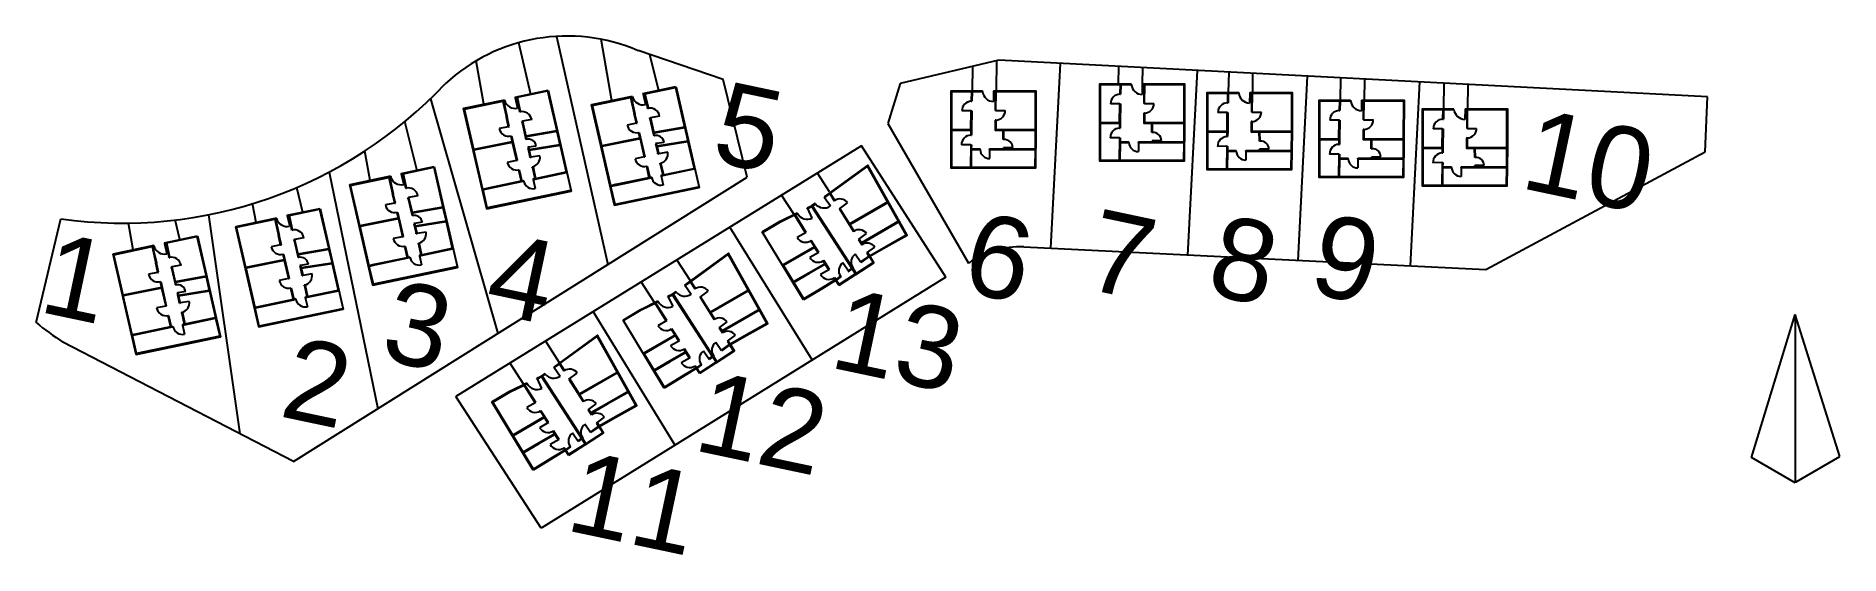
# Model space of a CAD drawing. Header units: millimetres. Extents: x 68 to 789, y 45 to 125.
# Drawn here: x 67.9 to 336, y 45.2 to 122.4 of the extents above; entities outside this region: 1.
import ezdxf

# ---------------------------------------------------------------- set-up
doc = ezdxf.new("R2010")
doc.units = ezdxf.units.MM
doc.layers.add('Finca', color=7, linetype='Continuous')
doc.styles.get("Standard").update_dxf_attribs({"font": 'arial.ttf'})

msp = doc.modelspace()

# ---------------------------------------------------------------- linework, layer by layer
at = {"layer": 'Finca'}
for p, q in [((789.21, 111.62), (781.71, 124.62)), ((141.46, 113.71), (139.65, 121.4)), ((145.24, 122.34), (152.89, 88.42)), ((153.48, 112.78), (151.89, 121.91)), ((134.48, 112.25), (133.31, 118.7)), ((170.03, 115.91), (157.41, 120.22)), ((160.45, 114.24), (159.13, 119.63)), ((210.99, 118.79), (196.31, 115.32)), ((210.65, 118.81), (210.59, 114.25)), ((316.3, 113.35), (210.99, 118.79)), ((220.1, 118.32), (218.68, 90.83)), ((173.6, 101.41), (170.03, 115.91)), ((196.31, 115.32), (194.49, 109.38)), ((207.05, 117.86), (207, 114.25)), ((228.74, 117.87), (228.71, 115.29)), ((230.67, 115.19), (230.67, 115.29)), ((232.33, 117.69), (232.3, 115.29)), ((240.45, 117.27), (239.03, 89.83)), ((245.14, 117.03), (245.06, 114.02)), ((248.68, 116.84), (248.65, 114.02)), ((256.8, 116.43), (255.39, 89.03)), ((261.75, 116.17), (261.69, 112.87)), ((265.33, 115.98), (265.28, 112.87)), ((273.5, 115.56), (272.08, 88.21)), ((277.1, 115.38), (277.05, 111.59)), ((126.53, 113.07), (136.56, 78.18)), ((137.51, 112.88), (131.46, 111.61)), ((131.46, 111.61), (137.51, 112.88)), ((131.59, 111.54), (137.26, 112.73)), ((137.36, 112.75), (137.54, 112.78)), ((137.51, 112.88), (137.54, 112.78)), ((139.09, 113.31), (144, 114.34)), ((139.09, 113.31), (139.12, 113.22)), ((139.12, 113.22), (139.29, 113.25)), ((139.39, 113.28), (143.93, 114.23)), ((144.02, 114.25), (147.45, 99.33)), ((156.52, 113.41), (150.47, 112.15)), ((150.47, 112.15), (156.52, 113.41)), ((150.59, 112.07), (156.26, 113.26)), ((156.36, 113.28), (156.54, 113.32)), ((156.52, 113.41), (156.54, 113.32)), ((158.09, 113.85), (163.01, 114.88)), ((158.09, 113.85), (158.12, 113.75)), ((158.12, 113.75), (158.3, 113.79)), ((158.39, 113.81), (162.93, 114.76)), ((163.03, 114.78), (166.45, 99.87)), ((206.88, 112.69), (206.98, 112.69)), ((208.57, 114.15), (208.57, 114.25)), ((210.49, 114.15), (210.45, 111.32)), ((210.55, 111.32), (210.59, 114.15)), ((228.98, 113.74), (229.08, 113.74)), ((232.59, 115.19), (232.55, 112.37)), ((232.65, 112.37), (232.69, 115.19)), ((246.63, 114.02), (246.63, 113.92)), ((248.55, 113.92), (248.51, 111.09)), ((248.61, 111.09), (248.65, 113.92)), ((261.69, 112.77), (261.69, 112.76)), ((263.26, 112.87), (263.26, 112.77)), ((265.18, 112.77), (265.14, 109.94)), ((265.24, 109.94), (265.28, 112.77)), ((265.28, 112.77), (265.28, 112.76)), ((280.68, 115.19), (280.64, 111.59)), ((315.94, 105.19), (316.3, 113.35)), ((131.46, 111.61), (134.89, 96.7)), ((134.89, 96.7), (131.46, 111.61)), ((132.97, 105.52), (131.59, 111.54)), ((138.14, 108.9), (137.82, 110.29)), ((138.24, 108.92), (137.92, 110.3)), ((139.79, 111.1), (139.76, 111.2)), ((139.79, 111.1), (139.88, 111.12)), ((139.88, 111.12), (139.86, 111.22)), ((139.88, 111.12), (139.88, 111.12)), ((150.47, 112.15), (153.89, 97.23)), ((153.89, 97.23), (150.47, 112.15)), ((151.97, 106.05), (150.59, 112.07)), ((157.14, 109.43), (156.82, 110.82)), ((157.24, 109.45), (156.92, 110.84)), ((158.79, 111.63), (158.77, 111.73)), ((158.79, 111.63), (158.89, 111.65)), ((158.89, 111.65), (158.86, 111.75)), ((158.89, 111.65), (158.89, 111.65)), ((159.11, 110.23), (159.21, 110.25)), ((159.13, 110.13), (159.11, 110.23)), ((206.83, 108.49), (206.87, 111.26)), ((206.87, 111.26), (206.97, 111.26)), ((210.55, 111.32), (210.45, 111.32)), ((228.92, 109.53), (228.96, 112.3)), ((228.96, 112.3), (229.06, 112.3)), ((232.63, 110.93), (232.53, 110.93)), ((232.65, 112.37), (232.55, 112.37)), ((244.89, 108.26), (244.92, 111.03)), ((244.92, 111.03), (245.02, 111.03)), ((244.94, 112.47), (245.04, 112.47)), ((248.61, 111.09), (248.51, 111.09)), ((261.57, 111.32), (261.67, 111.32)), ((265.24, 109.94), (265.14, 109.94)), ((276.93, 110.03), (277.03, 110.03)), ((280.54, 111.49), (280.5, 108.66)), ((280.6, 108.66), (280.64, 111.49)), ((124.53, 102.35), (122.74, 109.68)), ((124.53, 102.35), (122.74, 109.68)), ((138.14, 108.9), (138.24, 108.92)), ((138.46, 107.51), (138.56, 107.53)), ((138.46, 107.51), (138.65, 106.67)), ((138.56, 107.53), (139.39, 103.91)), ((140.11, 109.69), (140.2, 109.72)), ((140.13, 109.6), (140.11, 109.69)), ((140.67, 107.23), (140.72, 107.03)), ((140.77, 107.25), (140.81, 107.05)), ((157.14, 109.43), (157.24, 109.45)), ((157.46, 108.05), (157.56, 108.06)), ((157.46, 108.05), (157.66, 107.2)), ((157.56, 108.06), (158.39, 104.45)), ((159.67, 107.76), (159.72, 107.57)), ((159.82, 107.58), (159.72, 107.57)), ((159.77, 107.78), (159.82, 107.58)), ((194.49, 109.38), (206.49, 88.6)), ((204.01, 108.48), (206.83, 108.49)), ((204.01, 108.38), (206.83, 108.39)), ((206.82, 107.66), (206.92, 107.66)), ((206.93, 108.39), (206.93, 108.39)), ((210.54, 109.88), (210.44, 109.88)), ((211.64, 107), (211.62, 108.39)), ((211.72, 108.49), (211.72, 108.5)), ((211.74, 107), (211.72, 108.39)), ((216.39, 108.5), (216.4, 108.6)), ((226.1, 109.53), (228.92, 109.53)), ((226.1, 109.43), (228.92, 109.43)), ((228.89, 107.27), (229, 107.27)), ((228.91, 108.71), (229.01, 108.71)), ((229.02, 109.43), (229.02, 109.43)), ((233.74, 108.05), (233.72, 109.44)), ((233.84, 108.05), (233.74, 108.05)), ((233.82, 109.54), (233.82, 109.54)), ((233.84, 108.05), (233.82, 109.44)), ((238.49, 109.55), (238.49, 109.65)), ((242.06, 108.26), (244.89, 108.26)), ((242.06, 108.16), (244.88, 108.16)), ((244.87, 107.43), (244.97, 107.43)), ((244.98, 108.16), (244.99, 108.16)), ((248.59, 109.66), (248.49, 109.66)), ((249.7, 106.77), (249.68, 108.17)), ((249.78, 108.27), (249.78, 108.27)), ((249.8, 106.77), (249.78, 108.17)), ((254.45, 108.27), (254.45, 108.37)), ((261.52, 107.11), (261.55, 109.88)), ((261.55, 109.88), (261.65, 109.88)), ((265.22, 108.51), (265.12, 108.51)), ((271.08, 107.12), (271.08, 107.22)), ((276.87, 105.83), (276.91, 108.6)), ((276.91, 108.6), (277.01, 108.6)), ((280.58, 107.23), (280.48, 107.22)), ((280.6, 108.66), (280.5, 108.66)), ((117.56, 100.89), (116.77, 105.27)), ((190.57, 106.05), (130.28, 68.8)), ((134.33, 99.59), (132.99, 105.42)), ((138.68, 106.57), (139.29, 103.89)), ((140.81, 107.05), (140.72, 107.03)), ((141.09, 105.85), (140.99, 105.82)), ((140.99, 105.82), (141.04, 105.63)), ((141.09, 105.85), (141.13, 105.65)), ((153.33, 100.13), (151.99, 105.96)), ((157.68, 107.11), (158.29, 104.42)), ((160.09, 106.39), (159.99, 106.36)), ((159.99, 106.36), (160.04, 106.16)), ((160.09, 106.39), (160.13, 106.18)), ((160.33, 104.88), (160.31, 104.98)), ((160.33, 104.88), (160.43, 104.9)), ((160.43, 104.9), (160.41, 105)), ((203.1, 86.54), (190.57, 106.05)), ((206.8, 106.22), (206.9, 106.22)), ((206.89, 105.5), (206.88, 102.82)), ((206.89, 105.6), (208.19, 105.6)), ((206.89, 105.5), (208.19, 105.5)), ((208.19, 105.5), (208.19, 105.6)), ((209.62, 105.6), (211.66, 105.61)), ((209.62, 105.5), (209.62, 105.6)), ((209.62, 105.5), (216.36, 105.51)), ((211.74, 107), (211.64, 107)), ((211.66, 105.61), (211.66, 105.78)), ((211.76, 105.78), (211.66, 105.78)), ((211.76, 105.61), (211.76, 105.78)), ((211.76, 105.61), (216.37, 105.61)), ((216.46, 105.51), (216.47, 105.51)), ((228.99, 106.55), (228.97, 103.86)), ((228.99, 106.65), (230.29, 106.65)), ((228.99, 106.55), (230.29, 106.55)), ((230.29, 106.55), (230.29, 106.65)), ((231.72, 106.65), (233.76, 106.65)), ((231.72, 106.55), (231.72, 106.65)), ((231.72, 106.55), (238.46, 106.55)), ((233.76, 106.65), (233.76, 106.82)), ((233.86, 106.82), (233.76, 106.82)), ((233.86, 106.65), (233.86, 106.82)), ((233.86, 106.65), (238.46, 106.65)), ((238.56, 106.55), (238.56, 106.55)), ((244.86, 106), (244.96, 106)), ((244.95, 105.28), (244.93, 102.59)), ((244.95, 105.38), (246.25, 105.38)), ((244.95, 105.28), (246.25, 105.28)), ((246.25, 105.28), (246.25, 105.38)), ((247.68, 105.38), (249.72, 105.38)), ((247.68, 105.28), (247.68, 105.38)), ((247.68, 105.28), (254.42, 105.28)), ((249.8, 106.77), (249.7, 106.77)), ((249.72, 105.38), (249.72, 105.55)), ((249.82, 105.55), (249.72, 105.55)), ((249.82, 105.38), (249.82, 105.55)), ((249.82, 105.38), (254.42, 105.38)), ((254.52, 105.28), (254.52, 105.28)), ((258.7, 107.11), (261.52, 107.11)), ((258.7, 107.01), (261.52, 107.01)), ((261.49, 104.85), (261.59, 104.85)), ((261.51, 106.28), (261.61, 106.28)), ((261.62, 107.01), (261.62, 107.01)), ((266.33, 105.62), (266.31, 107.02)), ((266.43, 105.63), (266.33, 105.62)), ((266.41, 107.12), (266.41, 107.12)), ((266.43, 105.63), (266.41, 107.02)), ((274.05, 105.83), (276.87, 105.83)), ((274.05, 105.73), (276.87, 105.73)), ((276.86, 105), (276.96, 105)), ((276.97, 105.73), (276.97, 105.73)), ((281.69, 104.34), (281.66, 105.74)), ((281.76, 105.84), (281.76, 105.84)), ((281.79, 104.34), (281.76, 105.74)), ((283.34, 87.66), (315.94, 105.19)), ((286.44, 105.84), (286.44, 105.94)), ((111.46, 102.15), (118.69, 66.97)), ((122.17, 101.96), (127.08, 102.99)), ((122.17, 101.96), (122.2, 101.87)), ((122.2, 101.87), (122.37, 101.9)), ((122.47, 101.92), (127.01, 102.87)), ((127.1, 102.89), (130.53, 87.98)), ((139.29, 103.89), (139.39, 103.91)), ((139.61, 102.49), (139.71, 102.51)), ((141.33, 104.35), (141.31, 104.44)), ((141.33, 104.35), (141.43, 104.36)), ((141.43, 104.36), (141.4, 104.47)), ((141.65, 102.94), (141.75, 102.96)), ((141.67, 102.84), (141.65, 102.94)), ((141.77, 102.87), (141.75, 102.96)), ((142.07, 101.11), (146.72, 102.08)), ((142.14, 101.23), (146.69, 102.18)), ((158.29, 104.42), (158.39, 104.45)), ((158.61, 103.02), (158.71, 103.04)), ((160.65, 103.47), (160.75, 103.5)), ((160.67, 103.38), (160.65, 103.47)), ((160.77, 103.4), (160.75, 103.5)), ((161.07, 101.65), (165.72, 102.62)), ((161.14, 101.77), (165.7, 102.71)), ((185.81, 99.23), (184.02, 102.01)), ((261.58, 104.13), (261.56, 101.44)), ((261.58, 104.23), (262.88, 104.23)), ((261.58, 104.13), (262.88, 104.13)), ((262.88, 104.13), (262.88, 104.23)), ((264.31, 104.23), (266.35, 104.23)), ((264.31, 104.13), (264.31, 104.23)), ((264.31, 104.13), (271.05, 104.13)), ((266.35, 104.23), (266.35, 104.4)), ((266.45, 104.4), (266.35, 104.4)), ((266.45, 104.23), (266.45, 104.4)), ((266.45, 104.23), (271.05, 104.23)), ((271.15, 104.13), (271.15, 104.13)), ((276.84, 103.57), (276.94, 103.57)), ((276.93, 102.85), (276.92, 100.16)), ((276.93, 102.95), (278.23, 102.95)), ((276.93, 102.85), (278.23, 102.85)), ((278.23, 102.85), (278.23, 102.95)), ((279.67, 102.95), (281.71, 102.95)), ((279.67, 102.85), (279.67, 102.95)), ((279.67, 102.85), (286.41, 102.85)), ((281.79, 104.34), (281.69, 104.34)), ((281.71, 102.95), (281.7, 103.12)), ((281.8, 103.12), (281.7, 103.12)), ((281.81, 102.95), (281.8, 103.12)), ((281.81, 102.95), (286.41, 102.95)), ((286.51, 102.85), (286.51, 102.85)), ((106.17, 59.12), (173.6, 101.41)), ((107.58, 96.13), (106.67, 99.87)), ((120.59, 101.53), (114.54, 100.26)), ((114.54, 100.26), (120.59, 101.53)), ((114.54, 100.26), (117.97, 85.35)), ((117.97, 85.35), (114.54, 100.26)), ((114.67, 100.18), (120.34, 101.37)), ((116.05, 94.17), (114.67, 100.18)), ((120.44, 101.39), (120.62, 101.43)), ((120.59, 101.53), (120.62, 101.43)), ((122.87, 99.75), (122.84, 99.84)), ((122.87, 99.75), (122.96, 99.77)), ((122.96, 99.77), (122.94, 99.87)), ((122.96, 99.77), (122.96, 99.77)), ((135.09, 99.75), (134.33, 99.59)), ((135.11, 99.65), (134.35, 99.5)), ((134.97, 96.82), (134.35, 99.5)), ((134.89, 96.7), (147.45, 99.33)), ((147.45, 99.33), (134.89, 96.7)), ((147.33, 99.41), (134.97, 96.82)), ((140, 100.79), (135.09, 99.75)), ((140.02, 100.69), (135.11, 99.65)), ((140.39, 100.77), (140.02, 100.69)), ((140.38, 100.86), (140.1, 100.81)), ((140.38, 100.86), (140.39, 100.77)), ((141.77, 101.16), (142.05, 101.21)), ((141.77, 101.16), (141.8, 101.06)), ((141.8, 101.06), (142.07, 101.11)), ((154.09, 100.29), (153.33, 100.13)), ((154.11, 100.19), (153.35, 100.03)), ((153.97, 97.35), (153.35, 100.03)), ((153.89, 97.23), (166.45, 99.87)), ((166.45, 99.87), (153.89, 97.23)), ((166.33, 99.94), (153.97, 97.35)), ((159, 101.32), (154.09, 100.29)), ((159.02, 101.22), (154.11, 100.19)), ((159.39, 101.3), (159.02, 101.22)), ((159.38, 101.4), (159.1, 101.34)), ((159.38, 101.4), (159.39, 101.3)), ((160.77, 101.69), (161.05, 101.75)), ((160.77, 101.69), (160.8, 101.59)), ((160.8, 101.59), (161.07, 101.65)), ((100.61, 94.67), (100.11, 97.47)), ((105.23, 95.74), (110.14, 96.77)), ((105.53, 95.7), (110.06, 96.65)), ((110.16, 96.67), (113.58, 81.76)), ((121.22, 97.55), (120.9, 98.93)), ((121.32, 97.56), (121, 98.95)), ((121.22, 97.55), (121.32, 97.56)), ((123.19, 98.34), (123.28, 98.37)), ((123.21, 98.24), (123.19, 98.34)), ((180.55, 95.87), (178.71, 98.73)), ((182.51, 96.82), (183.17, 97.14)), ((182.56, 96.73), (182.51, 96.82)), ((182.56, 96.73), (183.21, 97.05)), ((189.14, 87.88), (183.21, 97.05)), ((183.74, 97.43), (183.68, 97.51)), ((185.01, 98.47), (185.07, 98.39)), ((186.61, 97.95), (185.94, 99.03)), ((188.79, 94.47), (187.37, 96.75)), ((188.79, 94.47), (194.55, 97.79)), ((188.85, 94.38), (194.6, 97.7)), ((67.93, 79.77), (71.62, 95.22)), ((82.37, 90.59), (81.65, 94.58)), ((89.31, 92.14), (88.61, 95.04)), ((93.54, 95.82), (98.22, 63.24)), ((103.65, 95.31), (97.6, 94.04)), ((97.6, 94.04), (103.65, 95.31)), ((97.6, 94.04), (101.02, 79.13)), ((101.02, 79.13), (97.6, 94.04)), ((97.72, 93.97), (103.39, 95.16)), ((99.1, 87.95), (97.72, 93.97)), ((103.49, 95.18), (103.67, 95.21)), ((103.65, 95.31), (103.67, 95.21)), ((105.23, 95.74), (105.25, 95.65)), ((105.25, 95.65), (105.43, 95.68)), ((117.41, 88.24), (116.07, 94.07)), ((121.54, 96.16), (121.64, 96.18)), ((121.54, 96.16), (121.73, 95.32)), ((121.64, 96.18), (122.47, 92.56)), ((121.76, 95.22), (122.37, 92.54)), ((123.75, 95.88), (123.8, 95.68)), ((123.89, 95.7), (123.8, 95.68)), ((123.85, 95.9), (123.89, 95.7)), ((124.17, 94.5), (124.07, 94.47)), ((124.07, 94.47), (124.12, 94.28)), ((124.17, 94.5), (124.21, 94.3)), ((183.25, 74.23), (171, 93.96)), ((175.84, 93.27), (178.48, 94.87)), ((175.98, 93.24), (178.53, 94.78)), ((178.48, 94.87), (181.04, 96.11)), ((178.53, 94.78), (180.6, 95.78)), ((180.7, 95.83), (181.09, 96.02)), ((181.09, 96.02), (181.04, 96.11)), ((189.47, 93.39), (188.85, 94.38)), ((85.41, 91.22), (79.36, 89.96)), ((79.36, 89.96), (85.41, 91.22)), ((85.41, 91.22), (85.44, 91.13)), ((86.99, 91.66), (91.9, 92.69)), ((86.99, 91.66), (87.01, 91.56)), ((87.01, 91.56), (87.19, 91.6)), ((87.29, 91.62), (91.82, 92.57)), ((91.92, 92.59), (95.35, 77.68)), ((104.27, 91.33), (103.96, 92.71)), ((104.37, 91.35), (104.05, 92.73)), ((104.27, 91.33), (104.37, 91.35)), ((105.92, 93.53), (105.9, 93.62)), ((105.92, 93.53), (106.02, 93.55)), ((106.02, 93.55), (106, 93.65)), ((106.02, 93.55), (106.02, 93.55)), ((106.24, 92.12), (106.34, 92.15)), ((106.26, 92.03), (106.24, 92.12)), ((122.37, 92.54), (122.47, 92.56)), ((122.69, 91.14), (122.79, 91.16)), ((124.41, 92.99), (124.39, 93.09)), ((124.41, 92.99), (124.51, 93.01)), ((124.51, 93.01), (124.48, 93.11)), ((124.73, 91.59), (124.83, 91.61)), ((124.75, 91.49), (124.73, 91.59)), ((124.85, 91.51), (124.83, 91.61)), ((181.96, 83.16), (175.84, 93.27)), ((183.02, 91.94), (183.11, 91.99)), ((190.56, 91.65), (190.22, 92.19)), ((79.36, 89.96), (82.79, 75.04)), ((82.79, 75.04), (79.36, 89.96)), ((79.38, 89.86), (79.38, 89.86)), ((79.46, 89.98), (79.46, 89.98)), ((79.48, 89.88), (85.16, 91.07)), ((80.86, 83.86), (79.48, 89.88)), ((85.25, 91.09), (85.44, 91.13)), ((86.04, 87.24), (85.72, 88.63)), ((86.14, 87.26), (85.82, 88.65)), ((87.68, 89.44), (87.66, 89.54)), ((87.68, 89.44), (87.78, 89.46)), ((87.78, 89.46), (87.76, 89.56)), ((87.78, 89.46), (87.78, 89.46)), ((104.59, 89.94), (104.69, 89.96)), ((104.59, 89.94), (104.79, 89.1)), ((104.69, 89.96), (105.52, 86.34)), ((104.81, 89), (105.43, 86.32)), ((106.8, 89.66), (106.85, 89.46)), ((106.95, 89.48), (106.85, 89.46)), ((106.9, 89.68), (106.95, 89.48)), ((123.08, 89.43), (118.17, 88.4)), ((123.1, 89.34), (118.19, 88.3)), ((123.47, 89.41), (123.1, 89.34)), ((123.46, 89.51), (123.18, 89.45)), ((123.46, 89.51), (123.47, 89.41)), ((124.85, 89.8), (125.13, 89.86)), ((124.85, 89.8), (124.88, 89.71)), ((124.88, 89.71), (125.15, 89.76)), ((125.15, 89.76), (129.8, 90.73)), ((125.22, 89.88), (129.77, 90.83)), ((165.19, 85.97), (163.16, 89.12)), ((183.59, 91.04), (178.94, 88.36)), ((183.64, 90.96), (178.99, 88.27)), ((184.9, 88.95), (184.98, 89.01)), ((191.72, 89.59), (190.5, 88.72)), ((214.7, 91.03), (283.34, 87.66)), ((86.04, 87.24), (86.14, 87.26)), ((86.36, 85.86), (86.46, 85.87)), ((86.36, 85.86), (86.55, 85.01)), ((86.46, 85.87), (87.28, 82.26)), ((88, 88.04), (88.1, 88.06)), ((88.03, 87.94), (88, 88.04)), ((100.46, 82.02), (99.12, 87.85)), ((105.43, 86.32), (105.52, 86.34)), ((107.22, 88.28), (107.12, 88.25)), ((107.12, 88.25), (107.17, 88.06)), ((107.22, 88.28), (107.27, 88.08)), ((107.46, 86.77), (107.44, 86.87)), ((107.46, 86.77), (107.56, 86.79)), ((107.56, 86.79), (107.54, 86.89)), ((118.17, 88.4), (117.41, 88.24)), ((118.19, 88.3), (117.43, 88.14)), ((118.05, 85.47), (117.43, 88.14)), ((117.97, 85.35), (130.53, 87.98)), ((130.53, 87.98), (117.97, 85.35)), ((130.41, 88.06), (118.05, 85.47)), ((203.1, 86.54), (142.96, 49.23)), ((159.84, 82.75), (157.85, 85.84)), ((165.91, 84.83), (165.23, 85.91)), ((180.47, 85.83), (178.99, 88.27)), ((186.68, 86.13), (184.58, 84.86)), ((186.73, 86.04), (184.63, 84.77)), ((186.49, 86.42), (186.58, 86.48)), ((187.21, 85.31), (186.73, 86.04)), ((187.5, 86.59), (186.81, 86.1)), ((187.24, 85.45), (186.81, 86.1)), ((189.74, 86.94), (187.21, 85.31)), ((189.69, 87.02), (187.24, 85.45)), ((187.44, 86.67), (187.51, 86.59)), ((189.19, 87.79), (188.66, 87.42)), ((189.34, 87.9), (189.27, 87.85)), ((189.28, 87.98), (189.34, 87.9)), ((82.22, 77.94), (80.89, 83.77)), ((86.57, 84.92), (87.19, 82.23)), ((88.57, 85.57), (88.61, 85.38)), ((88.71, 85.39), (88.61, 85.38)), ((88.66, 85.59), (88.71, 85.39)), ((88.98, 84.2), (88.89, 84.17)), ((88.89, 84.17), (88.93, 83.97)), ((88.98, 84.2), (89.03, 83.99)), ((106.14, 83.22), (101.22, 82.18)), ((106.16, 83.12), (101.24, 82.08)), ((105.74, 84.92), (105.84, 84.94)), ((106.52, 83.19), (106.16, 83.12)), ((106.51, 83.29), (106.23, 83.24)), ((106.51, 83.29), (106.52, 83.19)), ((107.78, 85.37), (107.88, 85.39)), ((107.8, 85.27), (107.78, 85.37)), ((107.9, 85.3), (107.88, 85.39)), ((107.91, 83.58), (108.18, 83.64)), ((107.91, 83.58), (107.93, 83.49)), ((107.93, 83.49), (108.2, 83.54)), ((108.2, 83.54), (112.85, 84.51)), ((108.28, 83.66), (112.83, 84.61)), ((161.8, 83.7), (162.46, 84.02)), ((161.85, 83.61), (161.8, 83.7)), ((161.85, 83.61), (162.5, 83.93)), ((168.43, 74.76), (162.5, 83.93)), ((163.03, 84.31), (162.97, 84.39)), ((164.3, 85.36), (164.36, 85.27)), ((168.09, 81.35), (166.66, 83.63)), ((168.09, 81.35), (173.84, 84.67)), ((168.14, 81.26), (173.89, 84.59)), ((182, 83.3), (180.52, 85.74)), ((184.63, 84.77), (181.96, 83.16)), ((184.58, 84.86), (182, 83.3)), ((87.19, 82.23), (87.28, 82.26)), ((87.51, 80.83), (87.6, 80.85)), ((89.22, 82.69), (89.2, 82.79)), ((89.22, 82.69), (89.32, 82.71)), ((89.32, 82.71), (89.3, 82.81)), ((89.54, 81.28), (89.64, 81.31)), ((89.57, 81.19), (89.54, 81.28)), ((89.66, 81.21), (89.64, 81.31)), ((89.96, 79.46), (94.61, 80.43)), ((90.04, 79.58), (94.59, 80.52)), ((94.69, 80.54), (94.69, 80.55)), ((101.22, 82.18), (100.46, 82.02)), ((101.24, 82.08), (100.48, 81.92)), ((101.1, 79.25), (100.48, 81.92)), ((101.02, 79.13), (113.58, 81.76)), ((113.58, 81.76), (101.02, 79.13)), ((113.46, 81.84), (101.1, 79.25)), ((162.86, 61.58), (150.72, 81.43)), ((155.14, 80.16), (157.77, 81.75)), ((155.27, 80.12), (157.83, 81.67)), ((157.77, 81.75), (160.33, 82.99)), ((157.82, 81.66), (159.9, 82.67)), ((159.99, 82.71), (160.38, 82.9)), ((160.38, 82.9), (160.33, 82.99)), ((168.76, 80.28), (168.14, 81.26)), ((322.82, 59.71), (329.32, 80.96)), ((329.32, 80.96), (329.32, 55.96)), ((335.96, 59.85), (329.32, 80.96)), ((82.98, 78.1), (82.22, 77.94)), ((83.01, 78), (82.25, 77.84)), ((82.86, 75.16), (82.25, 77.84)), ((95.23, 77.75), (82.86, 75.16)), ((87.9, 79.13), (82.98, 78.1)), ((87.92, 79.03), (83.01, 78)), ((88.29, 79.11), (87.92, 79.03)), ((88.27, 79.21), (87.99, 79.15)), ((88.27, 79.21), (88.29, 79.11)), ((89.67, 79.5), (89.94, 79.56)), ((89.67, 79.5), (89.7, 79.4)), ((89.7, 79.4), (89.96, 79.46)), ((95.32, 77.77), (95.32, 77.77)), ((161.25, 70.04), (155.14, 80.16)), ((162.88, 77.93), (158.23, 75.24)), ((162.93, 77.84), (158.28, 75.15)), ((162.32, 78.82), (162.4, 78.87)), ((169.85, 78.53), (169.51, 79.07)), ((106.17, 59.12), (71.91, 76.89)), ((82.79, 75.04), (95.35, 77.68)), ((95.35, 77.68), (82.79, 75.04)), ((145.72, 73.81), (143.63, 77.05)), ((159.76, 72.71), (158.28, 75.15)), ((164.19, 75.84), (164.27, 75.89)), ((171.01, 76.47), (169.79, 75.6)), ((140.38, 70.56), (138.32, 73.77)), ((144.89, 73.08), (144.84, 73.17)), ((146.44, 72.65), (145.77, 73.72)), ((148.62, 69.16), (154.38, 72.48)), ((148.67, 69.07), (154.43, 72.4)), ((161.29, 70.18), (159.81, 72.62)), ((165.97, 73.01), (163.87, 71.74)), ((166.02, 72.93), (163.92, 71.66)), ((165.79, 73.3), (165.87, 73.36)), ((166.5, 72.19), (166.02, 72.93)), ((166.8, 73.48), (166.1, 72.99)), ((166.53, 72.33), (166.1, 72.99)), ((169.03, 73.82), (166.5, 72.19)), ((168.98, 73.91), (166.53, 72.33)), ((166.74, 73.56), (166.8, 73.48)), ((168.48, 74.67), (167.95, 74.3)), ((168.63, 74.78), (168.56, 74.73)), ((168.58, 74.86), (168.63, 74.78)), ((138.31, 69.56), (140.87, 70.8)), ((138.35, 69.47), (140.43, 70.48)), ((140.52, 70.52), (140.91, 70.71)), ((140.91, 70.71), (140.87, 70.8)), ((142.34, 71.51), (143, 71.83)), ((142.39, 71.43), (142.34, 71.51)), ((142.39, 71.43), (143.04, 71.74)), ((148.96, 62.57), (143.04, 71.74)), ((143.57, 72.12), (143.51, 72.2)), ((148.62, 69.16), (147.2, 71.44)), ((163.92, 71.66), (161.25, 70.04)), ((163.87, 71.74), (161.29, 70.18)), ((142.96, 49.23), (130.28, 68.8)), ((135.67, 67.97), (138.31, 69.56)), ((141.79, 57.85), (135.67, 67.97)), ((135.81, 67.93), (138.36, 69.48)), ((138.76, 63.05), (135.81, 67.93)), ((149.29, 68.09), (148.67, 69.07)), ((143.42, 65.74), (138.76, 63.05)), ((143.47, 65.65), (138.82, 62.96)), ((142.85, 66.63), (142.94, 66.68)), ((150.38, 66.34), (150.04, 66.88)), ((140.29, 60.52), (138.82, 62.96)), ((144.73, 63.65), (144.81, 63.7)), ((149.51, 61.72), (147.06, 60.14)), ((149.02, 62.49), (148.49, 62.11)), ((149.17, 62.59), (149.1, 62.54)), ((149.11, 62.67), (149.17, 62.59)), ((151.55, 64.28), (150.33, 63.42)), ((141.82, 57.99), (140.35, 60.43)), ((144.46, 59.47), (141.79, 57.85)), ((144.41, 59.55), (141.82, 57.99)), ((146.51, 60.82), (144.41, 59.55)), ((146.56, 60.74), (144.46, 59.47)), ((146.32, 61.12), (146.41, 61.17)), ((147.03, 60), (146.56, 60.74)), ((147.33, 61.29), (146.64, 60.8)), ((147.06, 60.14), (146.64, 60.8)), ((149.57, 61.63), (147.03, 60)), ((147.27, 61.37), (147.33, 61.29)), ((329.32, 55.96), (322.82, 59.71)), ((329.46, 56.1), (335.96, 59.85))]:
    msp.add_line(p, q, dxfattribs=at)
at = {"layer": 'Finca', "extrusion": (3.79023e-16, -3.20718e-16, -1)}
for p, q in [((232.3, 115.29), (232.28, 113.71)), ((210.2, 114.25), (210.18, 112.66)), ((248.26, 114.02), (248.24, 112.43)), ((264.89, 112.87), (264.87, 111.28)), ((280.25, 111.59), (280.22, 110))]:
    msp.add_line(p, q, dxfattribs=at)
at = {"layer": 'Finca', "extrusion": (4.44089e-16, -2.22045e-16, -1)}
for p, q in [((137.26, 112.73), (137.82, 110.29)), ((137.36, 112.75), (137.92, 110.3)), ((139.12, 113.22), (139.47, 111.67)), ((139.29, 113.25), (139.76, 111.2)), ((139.39, 113.28), (139.86, 111.22)), ((143.93, 114.23), (145.29, 108.31)), ((144, 114.34), (147.45, 99.33)), ((156.26, 113.26), (156.82, 110.82)), ((156.36, 113.28), (156.92, 110.84)), ((158.12, 113.75), (158.47, 112.2)), ((158.3, 113.79), (158.77, 111.73)), ((158.39, 113.81), (158.86, 111.75)), ((162.93, 114.76), (164.29, 108.85)), ((163, 114.88), (166.45, 99.87)), ((159.13, 110.13), (159.67, 107.76)), ((159.21, 110.25), (159.71, 108.05)), ((140.13, 109.6), (140.67, 107.23)), ((140.2, 109.72), (140.71, 107.52)), ((140.73, 107.42), (140.77, 107.25)), ((145.31, 108.22), (145.77, 106.21)), ((159.73, 107.95), (159.77, 107.78)), ((164.31, 108.75), (164.77, 106.74)), ((141.04, 105.63), (141.31, 104.44)), ((141.13, 105.65), (141.17, 105.47)), ((141.2, 105.37), (141.4, 104.47)), ((145.79, 106.11), (146.69, 102.18)), ((160.04, 106.16), (160.31, 104.98)), ((160.13, 106.18), (160.18, 106)), ((160.2, 105.9), (160.41, 105)), ((164.79, 106.65), (165.7, 102.71)), ((122.2, 101.87), (122.55, 100.32)), ((122.37, 101.9), (122.84, 99.84)), ((122.47, 101.92), (122.94, 99.87)), ((127.01, 102.87), (128.37, 96.96)), ((127.08, 102.99), (130.53, 87.98)), ((139.61, 102.49), (140, 100.79)), ((139.71, 102.51), (140.1, 100.81)), ((141.67, 102.84), (142.04, 101.21)), ((141.77, 102.87), (142.14, 101.23)), ((158.61, 103.02), (159, 101.32)), ((158.71, 103.04), (159.1, 101.34)), ((160.67, 103.38), (161.05, 101.75)), ((160.77, 103.4), (161.14, 101.77)), ((120.34, 101.37), (120.9, 98.93)), ((120.44, 101.39), (121, 98.95)), ((140.02, 100.69), (140.02, 100.69)), ((140.12, 100.71), (140.12, 100.71)), ((141.8, 101.06), (142.11, 99.71)), ((159.02, 101.22), (159.03, 101.22)), ((159.12, 101.24), (159.12, 101.24)), ((160.8, 101.59), (161.11, 100.24)), ((110.06, 96.65), (111.42, 90.74)), ((110.14, 96.77), (113.58, 81.76)), ((123.21, 98.24), (123.75, 95.88)), ((123.28, 98.37), (123.79, 96.17)), ((128.39, 96.86), (128.85, 94.86)), ((103.39, 95.16), (103.96, 92.71)), ((103.49, 95.18), (104.05, 92.73)), ((105.25, 95.65), (105.61, 94.1)), ((105.43, 95.68), (105.9, 93.62)), ((105.53, 95.71), (106, 93.65)), ((123.81, 96.07), (123.85, 95.9)), ((124.12, 94.28), (124.39, 93.09)), ((124.21, 94.3), (124.25, 94.12)), ((124.28, 94.02), (124.48, 93.11)), ((128.87, 94.76), (129.77, 90.83)), ((87.01, 91.56), (87.37, 90.01)), ((87.19, 91.6), (87.66, 89.54)), ((87.29, 91.62), (87.76, 89.56)), ((91.82, 92.57), (93.18, 86.66)), ((91.9, 92.69), (95.35, 77.68)), ((106.26, 92.03), (106.8, 89.66)), ((106.34, 92.15), (106.84, 89.95)), ((122.69, 91.14), (123.08, 89.43)), ((122.79, 91.16), (123.18, 89.45)), ((124.75, 91.49), (125.12, 89.86)), ((124.85, 91.51), (125.22, 89.88)), ((85.16, 91.07), (85.72, 88.63)), ((85.25, 91.09), (85.82, 88.65)), ((106.86, 89.85), (106.9, 89.68)), ((111.44, 90.65), (111.9, 88.64)), ((111.92, 88.54), (112.83, 84.61)), ((123.1, 89.34), (123.1, 89.33)), ((123.2, 89.36), (123.2, 89.36)), ((124.88, 89.71), (125.19, 88.36)), ((88.03, 87.94), (88.57, 85.57)), ((88.1, 88.06), (88.6, 85.86)), ((93.2, 86.56), (93.66, 84.55)), ((107.17, 88.06), (107.44, 86.87)), ((107.27, 88.08), (107.31, 87.9)), ((107.33, 87.8), (107.54, 86.89)), ((88.62, 85.76), (88.66, 85.59)), ((88.93, 83.97), (89.2, 82.79)), ((89.03, 83.99), (89.07, 83.81)), ((89.09, 83.72), (89.3, 82.81)), ((93.69, 84.46), (94.59, 80.52)), ((105.74, 84.92), (106.13, 83.22)), ((105.84, 84.94), (106.23, 83.24)), ((106.16, 83.12), (106.16, 83.11)), ((106.25, 83.14), (106.25, 83.14)), ((107.8, 85.27), (108.18, 83.64)), ((107.9, 85.3), (108.28, 83.66)), ((107.93, 83.49), (108.24, 82.14)), ((87.51, 80.83), (87.9, 79.13)), ((87.6, 80.85), (87.99, 79.15)), ((89.57, 81.19), (89.94, 79.56)), ((89.66, 81.21), (90.04, 79.58)), ((94.61, 80.43), (95.23, 77.75)), ((87.92, 79.03), (87.92, 79.03)), ((88.02, 79.05), (88.02, 79.05)), ((89.7, 79.4), (90, 78.05)), ((95.25, 77.66), (95.25, 77.65))]:
    msp.add_line(p, q, dxfattribs=at)
at = {"layer": 'Finca', "extrusion": (-3.13058e-16, -3.85375e-16, -1)}
for p, q in [((206.87, 111.26), (205.48, 111.25)), ((228.96, 112.3), (227.58, 112.29)), ((244.92, 111.03), (243.54, 111.02)), ((228.89, 107.27), (227.52, 107.26)), ((261.55, 109.88), (260.17, 109.87)), ((276.91, 108.6), (275.53, 108.59)), ((206.8, 106.22), (205.43, 106.22)), ((244.86, 106), (243.48, 105.99)), ((261.49, 104.85), (260.12, 104.84)), ((276.84, 103.57), (275.47, 103.56))]:
    msp.add_line(p, q, dxfattribs=at)
at = {"layer": 'Finca', "extrusion": (3.16156e-16, 3.82838e-16, -1)}
for p, q in [((210.55, 111.32), (211.94, 111.32)), ((232.65, 112.37), (234.03, 112.36)), ((248.61, 111.09), (249.99, 111.09)), ((265.24, 109.94), (266.63, 109.94)), ((280.6, 108.66), (281.98, 108.66))]:
    msp.add_line(p, q, dxfattribs=at)
at = {"layer": 'Finca', "extrusion": (3.83391e-16, -3.15485e-16, -1)}
for p, q in [((209.62, 105.5), (209.62, 104.17)), ((231.72, 106.55), (231.72, 105.21)), ((247.68, 105.28), (247.68, 103.94)), ((264.31, 104.13), (264.31, 102.79)), ((279.67, 102.85), (279.67, 101.51))]:
    msp.add_line(p, q, dxfattribs=at)
at = {"layer": 'Finca', "extrusion": (4.80177e-16, -1.2629e-16, -1)}
for p, q in [((182.56, 96.73), (183.22, 95.29)), ((161.85, 83.61), (162.52, 82.17)), ((142.39, 71.43), (143.05, 69.98))]:
    msp.add_line(p, q, dxfattribs=at)
at = {"layer": 'Finca', "extrusion": (4.95131e-16, -3.69377e-17, -1)}
for p, q in [((185.07, 98.39), (185.96, 97.12)), ((164.36, 85.27), (165.25, 84.01)), ((144.89, 73.08), (145.79, 71.82))]:
    msp.add_line(p, q, dxfattribs=at)
at = {"layer": 'Finca'}
for points in [[(232.3, 115.29), (238.59, 115.29), (238.59, 109.55), (238.53, 103.76), (226, 103.77), (226, 115.29), (230.67, 115.29)], [(210.2, 114.25), (216.5, 114.24), (216.5, 108.5), (216.44, 102.72), (203.91, 102.72), (203.91, 114.25), (208.57, 114.25)], [(204.01, 108.48), (204.01, 114.15), (206.9, 114.15)], [(206.9, 114.15), (206.88, 112.69)], [(206.9, 114.25), (206.9, 114.25)], [(207, 114.15), (206.98, 112.69)], [(207, 114.15), (208.57, 114.15)], [(210.2, 114.15), (210.49, 114.15)], [(210.59, 114.15), (216.4, 114.14), (216.4, 108.6)], [(226.1, 109.53), (226.1, 115.19), (229, 115.19)], [(229, 115.19), (228.98, 113.74)], [(229.1, 115.19), (229.08, 113.74)], [(229.1, 115.19), (230.67, 115.19)], [(232.3, 115.19), (232.59, 115.19)], [(232.69, 115.19), (238.49, 115.19), (238.49, 109.65)], [(248.26, 114.02), (254.55, 114.02), (254.55, 108.27), (254.49, 102.49), (241.96, 102.49), (241.96, 114.02), (246.63, 114.02)], [(242.06, 108.26), (242.06, 113.92), (244.96, 113.92)], [(244.96, 113.92), (244.94, 112.47)], [(245.06, 113.92), (245.04, 112.47)], [(245.06, 113.92), (246.63, 113.92)], [(248.26, 113.92), (248.55, 113.92)], [(248.65, 113.92), (254.45, 113.92), (254.45, 108.37)], [(264.89, 112.87), (271.19, 112.87), (271.18, 107.12), (271.12, 101.34), (258.59, 101.34), (258.6, 112.87), (263.26, 112.87)], [(258.7, 107.11), (258.7, 112.77), (261.59, 112.77)], [(261.59, 112.77), (261.57, 111.32)], [(261.69, 112.77), (261.67, 111.32)], [(261.69, 112.77), (263.26, 112.77)], [(264.89, 112.77), (265.18, 112.77)], [(265.28, 112.77), (271.09, 112.77), (271.08, 107.22)], [(141.57, 109.96), (140.2, 109.72)], [(160.57, 110.49), (159.21, 110.25)], [(206.97, 111.26), (206.93, 108.49), (206.92, 107.66)], [(229.06, 112.3), (229.02, 109.53), (229.01, 108.71)], [(232.53, 110.93), (232.51, 109.44), (233.72, 109.44)], [(232.63, 110.93), (232.61, 109.54), (238.49, 109.55)], [(245.02, 111.03), (244.99, 108.26), (244.97, 107.43)], [(280.25, 111.59), (286.54, 111.59), (286.54, 105.84), (286.48, 100.06), (273.95, 100.06), (273.95, 111.59), (278.61, 111.59)], [(274.05, 105.83), (274.05, 111.49), (276.95, 111.49)], [(276.95, 111.49), (276.93, 110.03)], [(277.05, 111.49), (277.03, 110.03)], [(277.05, 111.49), (278.61, 111.49)], [(280.24, 111.49), (280.54, 111.49)], [(280.64, 111.49), (286.44, 111.49), (286.44, 105.94)], [(138.14, 108.9), (136.75, 108.62)], [(145.29, 108.31), (140.71, 107.52)], [(145.31, 108.22), (140.73, 107.42)], [(157.14, 109.43), (155.75, 109.15)], [(157.76, 107.22), (157.75, 107.22)], [(164.29, 108.85), (159.71, 108.05)], [(164.31, 108.75), (159.73, 107.95)], [(206.75, 102.82), (204.01, 102.82), (204.01, 108.38)], [(206.83, 108.39), (206.82, 107.66)], [(210.44, 109.88), (210.42, 108.39), (211.62, 108.39)], [(210.54, 109.88), (210.52, 108.49), (216.39, 108.5)], [(211.72, 108.39), (216.39, 108.4), (216.37, 105.61)], [(228.85, 103.86), (226.1, 103.87), (226.1, 109.43)], [(228.89, 107.27), (228.85, 103.86)], [(228.92, 109.43), (228.91, 108.71)], [(229, 107.27), (228.99, 106.65)], [(233.82, 109.44), (238.49, 109.45), (238.46, 106.65)], [(244.81, 102.59), (242.06, 102.59), (242.06, 108.16)], [(244.88, 108.16), (244.87, 107.43)], [(248.49, 109.66), (248.47, 108.17), (249.68, 108.17)], [(248.59, 109.66), (248.57, 108.27), (254.45, 108.27)], [(249.78, 108.17), (254.45, 108.17), (254.42, 105.38)], [(261.65, 109.88), (261.62, 107.11), (261.61, 106.28)], [(265.12, 108.51), (265.11, 107.02), (266.31, 107.02)], [(265.22, 108.51), (265.21, 107.12), (271.08, 107.12)], [(277.01, 108.6), (276.97, 105.83), (276.96, 105)], [(280.48, 107.22), (280.46, 105.73), (281.66, 105.74)], [(280.58, 107.23), (280.56, 105.84), (286.44, 105.84)], [(138.65, 106.67), (132.97, 105.52)], [(138.68, 106.57), (132.99, 105.42)], [(138.75, 106.69), (138.75, 106.69)], [(142.25, 106.04), (141.09, 105.85)], [(141.1, 105.36), (141.09, 105.35)], [(145.77, 106.21), (141.17, 105.47)], [(145.79, 106.11), (141.2, 105.37)], [(142.8, 104.58), (141.43, 104.36)], [(157.66, 107.2), (151.97, 106.05)], [(157.68, 107.11), (151.99, 105.96)], [(161.26, 106.58), (160.09, 106.39)], [(160.1, 105.89), (160.09, 105.89)], [(164.77, 106.74), (160.18, 106)], [(164.79, 106.65), (160.2, 105.9)], [(161.8, 105.12), (160.43, 104.9)], [(206.8, 106.22), (206.75, 102.82)], [(216.36, 105.51), (216.34, 102.82), (206.88, 102.82)], [(206.9, 106.22), (206.89, 105.6)], [(213.05, 105.78), (211.76, 105.78)], [(238.46, 106.55), (238.43, 103.86), (228.97, 103.86)], [(235.15, 106.82), (233.86, 106.82)], [(244.86, 106), (244.81, 102.59)], [(254.42, 105.28), (254.39, 102.59), (244.93, 102.59)], [(244.96, 106), (244.95, 105.38)], [(251.11, 105.55), (249.82, 105.55)], [(261.44, 101.44), (258.69, 101.44), (258.7, 107.01)], [(261.49, 104.85), (261.44, 101.44)], [(261.52, 107.01), (261.51, 106.28)], [(261.59, 104.85), (261.58, 104.23)], [(266.41, 107.02), (271.08, 107.02), (271.05, 104.23)], [(276.8, 100.16), (274.05, 100.16), (274.05, 105.73)], [(276.87, 105.73), (276.86, 105)], [(281.76, 105.74), (286.44, 105.74), (286.41, 102.95)], [(139.29, 103.89), (137.93, 103.61)], [(158.29, 104.42), (156.93, 104.15)], [(189.74, 86.94), (192.43, 88.67), (191.8, 89.65), (194.26, 91.03), (197.37, 92.77), (191.52, 103.2), (185.01, 98.47)], [(191.75, 89.73), (194.21, 91.11), (197.23, 92.81), (191.49, 103.06), (185.94, 99.03)], [(271.05, 104.13), (271.03, 101.44), (261.56, 101.44)], [(267.74, 104.4), (266.45, 104.4)], [(276.84, 103.57), (276.8, 100.16)], [(286.41, 102.85), (286.38, 100.16), (276.92, 100.16)], [(276.94, 103.57), (276.93, 102.95)], [(283.1, 103.12), (281.8, 103.12)], [(121.22, 97.55), (119.83, 97.27)], [(124.65, 98.61), (123.28, 98.37)], [(128.37, 96.96), (123.79, 96.17)], [(128.39, 96.86), (123.81, 96.07)], [(183.68, 97.51), (183.17, 97.14)], [(183.74, 97.43), (183.31, 97.11), (189.22, 87.93)], [(185.86, 98.97), (185.07, 98.39)], [(185.86, 98.97), (186.53, 97.9)], [(187.29, 96.69), (188.52, 97.58)], [(187.29, 96.69), (189.38, 93.34)], [(121.73, 95.32), (116.05, 94.17)], [(121.76, 95.22), (116.07, 94.07)], [(121.83, 95.34), (121.83, 95.34)], [(125.33, 94.69), (124.17, 94.5)], [(124.18, 94), (124.17, 94)], [(128.85, 94.86), (124.25, 94.12)], [(128.87, 94.76), (124.28, 94.02)], [(182.27, 93.14), (180.6, 95.78)], [(182.35, 93.19), (180.7, 95.83)], [(196.18, 94.9), (192.93, 93.02), (190.56, 91.65)], [(196.23, 94.81), (192.98, 92.93), (190.61, 91.56)], [(104.27, 91.33), (102.88, 91.05)], [(107.7, 92.39), (106.34, 92.15)], [(122.37, 92.54), (121.01, 92.26)], [(125.88, 93.23), (124.51, 93.01)], [(182.35, 93.19), (181.03, 92.44)], [(183.59, 91.04), (183.02, 91.94)], [(184.23, 90.21), (183.11, 91.99)], [(190.13, 92.13), (191.34, 93.01)], [(190.13, 92.13), (190.62, 91.36)], [(190.61, 91.56), (190.7, 91.41)], [(92.68, 88.86), (92.68, 88.86)], [(104.79, 89.1), (99.1, 87.95)], [(104.81, 89), (99.12, 87.85)], [(104.89, 89.12), (104.89, 89.12)], [(111.42, 90.74), (106.84, 89.95)], [(111.44, 90.65), (106.86, 89.85)], [(108.39, 88.47), (107.22, 88.28)], [(111.9, 88.64), (107.31, 87.9)], [(111.92, 88.54), (107.33, 87.8)], [(169.03, 73.82), (171.72, 75.56), (171.09, 76.53), (173.55, 77.91), (176.66, 79.65), (170.81, 90.09), (164.3, 85.36)], [(171.04, 76.62), (173.51, 78), (176.52, 79.69), (170.78, 89.94), (165.23, 85.91)], [(185.17, 88.54), (182.75, 87.15), (180.47, 85.83)], [(185.22, 88.45), (182.8, 87.06), (180.52, 85.74)], [(184.23, 90.21), (182.91, 89.45)], [(184.14, 90.16), (183.64, 90.96)], [(185.74, 87.62), (184.9, 88.95)], [(185.82, 87.67), (184.98, 89.01)], [(188.76, 87.28), (187.79, 88.65)], [(189.27, 87.85), (189.77, 87.08), (192.29, 88.7), (191.72, 89.59)], [(190.5, 88.72), (189.63, 89.95)], [(191.37, 90.15), (191.67, 89.67), (190.44, 88.8)], [(191.37, 90.15), (192.56, 91.02)], [(191.45, 90.21), (191.75, 89.73)], [(191.67, 89.67), (191.66, 89.68), (191.66, 89.68)], [(80.35, 86.09), (80.35, 86.09)], [(86.04, 87.24), (84.64, 86.96)], [(89.47, 88.3), (88.1, 88.06)], [(93.18, 86.66), (88.6, 85.86)], [(93.2, 86.56), (88.62, 85.76)], [(93.28, 86.68), (93.28, 86.67)], [(93.3, 86.58), (93.3, 86.58)], [(105.43, 86.32), (104.07, 86.04)], [(107.23, 87.79), (107.22, 87.78)], [(108.93, 87.01), (107.56, 86.79)], [(165.15, 85.85), (164.36, 85.27)], [(165.15, 85.85), (165.82, 84.78)], [(185.82, 87.67), (184.5, 86.93)], [(186.68, 86.13), (186.49, 86.42)], [(187.44, 86.67), (186.76, 86.19), (186.58, 86.48)], [(189.14, 87.88), (188.6, 87.5)], [(189.19, 87.79), (189.69, 87.02)], [(189.28, 87.98), (189.22, 87.93)], [(86.55, 85.01), (80.86, 83.86)], [(86.57, 84.92), (80.89, 83.77)], [(86.65, 85.03), (86.65, 85.03)], [(90.15, 84.39), (88.98, 84.2)], [(88.99, 83.7), (88.99, 83.7)], [(93.66, 84.55), (89.07, 83.81)], [(93.69, 84.46), (89.09, 83.72)], [(93.58, 84.94), (93.58, 84.94)], [(162.97, 84.39), (162.46, 84.02)], [(163.03, 84.31), (162.6, 83.99), (168.51, 74.82)], [(166.58, 83.57), (167.81, 84.46)], [(166.58, 83.57), (168.67, 80.22)], [(87.19, 82.23), (85.83, 81.96)], [(90.69, 82.93), (89.32, 82.71)], [(161.56, 80.02), (159.9, 82.67)], [(161.65, 80.07), (159.99, 82.71)], [(175.47, 81.78), (172.22, 79.9), (169.85, 78.53)], [(175.52, 81.69), (172.27, 79.81), (169.9, 78.45)], [(149.57, 61.63), (152.26, 63.37), (151.63, 64.34), (154.09, 65.72), (157.2, 67.46), (151.35, 77.9), (144.84, 73.17)], [(151.58, 64.43), (154.04, 65.81), (157.06, 67.5), (151.31, 77.75), (145.77, 73.72)], [(161.65, 80.07), (160.32, 79.32)], [(162.88, 77.92), (162.32, 78.82)], [(163.52, 77.09), (162.4, 78.87)], [(163.44, 77.04), (162.93, 77.84)], [(169.43, 79.01), (170.63, 79.89)], [(169.43, 79.01), (169.91, 78.24)], [(169.9, 78.45), (169.99, 78.3)], [(170.66, 77.03), (171.86, 77.9)], [(164.46, 75.42), (162.04, 74.03), (159.76, 72.71)], [(164.51, 75.34), (162.09, 73.94), (159.81, 72.62)], [(163.52, 77.09), (162.2, 76.33)], [(165.03, 74.51), (164.19, 75.84)], [(165.12, 74.56), (164.27, 75.89)], [(167.95, 74.3), (167.09, 75.53)], [(168.56, 74.73), (169.06, 73.96), (171.58, 75.59), (171.01, 76.47)], [(169.79, 75.6), (168.92, 76.83)], [(170.66, 77.03), (170.96, 76.56), (169.73, 75.69)], [(170.75, 77.09), (171.04, 76.62)], [(170.96, 76.56), (170.95, 76.57), (170.95, 76.57)], [(145.69, 73.66), (144.89, 73.08)], [(145.69, 73.66), (146.36, 72.59)], [(165.12, 74.56), (163.79, 73.81)], [(165.97, 73.01), (165.79, 73.3)], [(166.74, 73.56), (166.05, 73.07), (165.87, 73.36)], [(168.43, 74.76), (167.89, 74.38)], [(168.48, 74.67), (168.98, 73.91)], [(168.58, 74.86), (168.51, 74.82)], [(142.09, 67.84), (140.43, 70.48)], [(142.18, 67.88), (140.52, 70.52)], [(143.51, 72.2), (143, 71.83)], [(143.57, 72.12), (143.13, 71.81), (149.05, 62.63)], [(147.11, 71.38), (148.35, 72.28)], [(147.11, 71.38), (149.21, 68.03)], [(142.18, 67.88), (140.86, 67.13)], [(149.96, 66.82), (151.17, 67.7)], [(156, 69.59), (152.75, 67.71), (150.38, 66.34)], [(156.05, 69.5), (152.8, 67.63), (150.43, 66.26)], [(144.06, 64.9), (142.74, 64.15)], [(143.42, 65.74), (142.85, 66.63)], [(144.06, 64.9), (142.94, 66.68)], [(143.97, 64.85), (143.47, 65.65)], [(150.33, 63.42), (149.46, 64.65)], [(149.96, 66.82), (150.44, 66.05)], [(151.2, 64.84), (151.49, 64.37), (150.27, 63.5)], [(150.43, 66.26), (150.53, 66.11)], [(151.2, 64.84), (152.39, 65.71)], [(151.28, 64.9), (151.58, 64.43)], [(151.49, 64.37), (151.49, 64.38), (151.49, 64.38)], [(144.99, 63.23), (142.58, 61.84), (140.29, 60.52)], [(145.04, 63.15), (142.63, 61.75), (140.35, 60.43)], [(145.65, 62.37), (144.32, 61.63)], [(145.56, 62.32), (144.73, 63.65)], [(145.65, 62.37), (144.81, 63.7)], [(148.49, 62.11), (147.62, 63.34)], [(148.96, 62.57), (148.43, 62.19)], [(149.02, 62.49), (149.51, 61.72)], [(149.11, 62.67), (149.05, 62.63)], [(149.1, 62.54), (149.6, 61.77), (152.12, 63.4), (151.55, 64.28)], [(146.51, 60.82), (146.32, 61.12)], [(147.27, 61.37), (146.59, 60.88), (146.41, 61.17)]]:
    msp.add_lwpolyline(points, dxfattribs=at)
for points in [[(137.51, 112.88, 0), (131.46, 111.61, 0), (134.89, 96.7, 0), (147.45, 99.33, 0), (134.89, 96.7, 0), (131.46, 111.61, 0), (137.51, 112.88, 0)], [(137.51, 112.88, 0), (131.46, 111.61, 0), (134.89, 96.7, 0), (147.45, 99.33, 0), (134.89, 96.7, 0), (131.46, 111.61, 0), (137.51, 112.88, 0)], [(137.51, 112.88, 0), (131.46, 111.61, 0), (134.89, 96.7, 0), (147.45, 99.33, 0), (134.89, 96.7, 0), (131.46, 111.61, 0), (137.51, 112.88, 0)], [(156.52, 113.41, 0), (150.47, 112.15, 0), (153.89, 97.23, 0), (166.45, 99.87, 0), (153.89, 97.23, 0), (150.47, 112.15, 0), (156.52, 113.41, 0)], [(156.52, 113.41, 0), (150.47, 112.15, 0), (153.89, 97.23, 0), (166.45, 99.87, 0), (153.89, 97.23, 0), (150.47, 112.15, 0), (156.52, 113.41, 0)], [(156.52, 113.41, 0), (150.47, 112.15, 0), (153.89, 97.23, 0), (166.45, 99.87, 0), (153.89, 97.23, 0), (150.47, 112.15, 0), (156.52, 113.41, 0)], [(120.59, 101.53, 0), (114.54, 100.26, 0), (117.97, 85.35, 0), (130.53, 87.98, 0), (117.97, 85.35, 0), (114.54, 100.26, 0), (120.59, 101.53, 0)], [(120.59, 101.53, 0), (114.54, 100.26, 0), (117.97, 85.35, 0), (130.53, 87.98, 0), (117.97, 85.35, 0), (114.54, 100.26, 0), (120.59, 101.53, 0)], [(120.59, 101.53, 0), (114.54, 100.26, 0), (117.97, 85.35, 0), (130.53, 87.98, 0), (117.97, 85.35, 0), (114.54, 100.26, 0), (120.59, 101.53, 0)], [(103.65, 95.31, 0), (97.6, 94.04, 0), (101.02, 79.13, 0), (113.58, 81.76, 0), (101.02, 79.13, 0), (97.6, 94.04, 0), (103.65, 95.31, 0)], [(103.65, 95.31, 0), (97.6, 94.04, 0), (101.02, 79.13, 0), (113.58, 81.76, 0), (101.02, 79.13, 0), (97.6, 94.04, 0), (103.65, 95.31, 0)], [(103.65, 95.31, 0), (97.6, 94.04, 0), (101.02, 79.13, 0), (113.58, 81.76, 0), (101.02, 79.13, 0), (97.6, 94.04, 0), (103.65, 95.31, 0)], [(85.41, 91.22, 0), (79.36, 89.96, 0), (82.79, 75.04, 0), (95.35, 77.68, 0), (82.79, 75.04, 0), (79.36, 89.96, 0), (85.41, 91.22, 0)], [(85.41, 91.22, 0), (79.36, 89.96, 0), (82.79, 75.04, 0), (95.35, 77.68, 0), (82.79, 75.04, 0), (79.36, 89.96, 0), (85.41, 91.22, 0)], [(85.41, 91.22, 0), (79.36, 89.96, 0), (82.79, 75.04, 0), (95.35, 77.68, 0), (82.79, 75.04, 0), (79.36, 89.96, 0), (85.41, 91.22, 0)]]:
    msp.add_polyline3d(points, dxfattribs=at)
for centre, radius, start, end in [((146.85, 95.69), 26.7, 66.7173, 132.8024), ((80.81, 160.32), 65.75, 261.9679, 316.762), ((139.11, 113.27), 1.64, 195.3363, 282.9364), ((158.11, 113.8), 1.64, 195.3363, 282.9364), ((206.92, 111.26), 1.43, 91.2335, 180.4372), ((210.2, 114.3), 1.64, 185.2448, 269.2645), ((229.01, 112.31), 1.43, 91.2335, 180.4372), ((232.3, 115.34), 1.64, 185.2448, 269.2645), ((248.26, 114.07), 1.64, 185.2448, 269.2645), ((264.89, 112.92), 1.64, 185.2448, 269.2645), ((140.16, 109.71), 1.44, 10.0747, 102.8607), ((159.16, 110.24), 1.44, 10.0747, 102.8607), ((210.5, 111.32), 1.43, 271.2346, 359.9752), ((232.6, 112.36), 1.43, 271.2346, 359.9752), ((244.97, 111.03), 1.43, 91.2335, 180.4372), ((248.56, 111.09), 1.43, 271.2346, 359.9752), ((261.6, 109.88), 1.43, 91.2335, 180.4372), ((265.19, 109.94), 1.43, 271.2346, 359.9752), ((276.96, 108.6), 1.43, 91.2335, 180.4372), ((280.24, 111.64), 1.64, 185.2448, 269.2645), ((138.14, 108.9), 1.42, 191.4397, 285.0275), ((138.14, 108.9), 1.42, 283.0123, 285.0275), ((157.14, 109.43), 1.42, 191.4397, 285.0275), ((157.14, 109.43), 1.42, 283.0123, 285.0275), ((160.04, 106.37), 1.23, 9.4989, 102.8607), ((206.86, 106.23), 1.43, 91.7219, 180.4372), ((228.96, 107.27), 1.43, 91.7219, 180.4372), ((233.92, 106.82), 1.23, 0.2975, 93.6593), ((244.92, 106), 1.43, 91.7219, 180.4372), ((280.55, 108.66), 1.43, 271.2346, 359.9752), ((141.04, 105.84), 1.23, 9.4989, 102.8607), ((141.38, 104.35), 1.44, 282.8607, 9.186), ((160.38, 104.89), 1.44, 282.8607, 9.186), ((209.62, 105.6), 1.43, 183.8038, 270.0755), ((211.82, 105.77), 1.23, 0.2975, 93.6593), ((231.72, 106.65), 1.43, 183.8038, 270.0755), ((247.68, 105.37), 1.43, 183.8038, 270.0755), ((249.88, 105.55), 1.23, 0.2975, 93.6593), ((261.55, 104.85), 1.43, 91.7219, 180.4372), ((266.51, 104.4), 1.23, 0.2975, 93.6593), ((276.9, 103.57), 1.43, 91.7219, 180.4372), ((139.34, 103.9), 1.44, 191.5846, 282.934), ((158.34, 104.43), 1.44, 191.5846, 282.934), ((264.31, 104.22), 1.43, 183.8038, 270.0755), ((279.66, 102.94), 1.43, 183.8038, 270.0755), ((281.86, 103.11), 1.23, 0.2975, 93.6593), ((122.19, 101.91), 1.64, 195.3363, 282.9364), ((123.24, 98.36), 1.44, 10.0747, 102.8607), ((141.79, 101.11), 1.43, 189.7705, 282.9608), ((160.79, 101.64), 1.43, 189.7705, 282.9608), ((121.22, 97.55), 1.42, 191.4397, 285.0275), ((185.01, 98.46), 1.64, 219.0236, 305.235), ((187.37, 96.75), 1.42, 35.9978, 126.0741), ((105.24, 95.7), 1.64, 195.3363, 282.9364), ((121.22, 97.55), 1.42, 283.0123, 285.0275), ((124.12, 94.49), 1.23, 9.4989, 102.8607), ((182.54, 96.78), 1.64, 207.5797, 294.7659), ((87, 91.61), 1.64, 195.3363, 282.9364), ((106.29, 92.14), 1.44, 10.0747, 102.8607), ((122.42, 92.55), 1.44, 191.5846, 282.934), ((124.46, 93), 1.44, 282.8607, 9.186), ((182.27, 93.14), 1.42, 209.5132, 303.101), ((190.19, 92.17), 1.42, 35.9978, 124.7765), ((191.41, 90.18), 1.42, 35.9978, 124.1795), ((88.05, 88.05), 1.44, 10.0747, 102.8607), ((104.27, 91.33), 1.42, 191.4397, 285.0275), ((104.27, 91.33), 1.42, 283.0123, 285.0275), ((107.17, 88.27), 1.23, 9.4989, 102.8607), ((124.87, 89.76), 1.43, 189.7705, 282.9608), ((184.14, 90.16), 1.42, 209.7618, 302.1688), ((188.61, 87.48), 1.42, 125.1796, 214.6961), ((190.45, 88.79), 1.42, 125.1796, 214.6961), ((214.25, 77.46), 13.58, 88.1065, 124.8588), ((86.04, 87.24), 1.42, 191.4397, 285.0275), ((86.04, 87.24), 1.42, 283.0123, 285.0275), ((105.47, 86.33), 1.44, 191.5846, 282.934), ((107.51, 86.78), 1.44, 282.8607, 9.186), ((185.74, 87.62), 1.42, 209.1715, 302.1688), ((188.61, 87.48), 1.42, 218.7282, 218.7674), ((88.93, 84.18), 1.23, 9.4989, 102.8607), ((107.92, 83.54), 1.43, 189.7705, 282.9608), ((164.31, 85.34), 1.64, 219.0236, 305.235), ((166.66, 83.63), 1.42, 35.9978, 126.0741), ((87.24, 82.24), 1.44, 191.5846, 282.934), ((89.27, 82.7), 1.44, 282.8607, 9.186), ((161.83, 83.66), 1.64, 207.5797, 294.7659), ((169.48, 79.05), 1.42, 35.9978, 124.7765), ((106.56, 128.81), 62.43, 231.7717, 236.2857), ((89.68, 79.45), 1.43, 189.7705, 282.9608), ((161.56, 80.02), 1.42, 209.5132, 303.101), ((170.71, 77.07), 1.42, 35.9978, 124.1795), ((163.44, 77.04), 1.42, 209.7618, 302.1688), ((167.9, 74.37), 1.42, 125.1796, 214.6961), ((169.74, 75.67), 1.42, 125.1796, 214.6961), ((147.2, 71.44), 1.42, 35.9978, 126.0741), ((165.03, 74.51), 1.42, 209.1715, 302.1688), ((167.9, 74.37), 1.42, 218.7282, 218.7674), ((142.37, 71.47), 1.64, 207.5797, 294.7659), ((144.84, 73.15), 1.64, 219.0236, 305.235), ((142.09, 67.84), 1.42, 209.5132, 303.101), ((150.02, 66.86), 1.42, 35.9978, 124.7765), ((150.28, 63.48), 1.42, 125.1796, 214.6961), ((151.24, 64.88), 1.42, 35.9978, 124.1795), ((143.97, 64.85), 1.42, 209.7618, 302.1688), ((148.44, 62.18), 1.42, 125.1796, 214.6961), ((145.56, 62.32), 1.42, 209.1715, 302.1688), ((148.44, 62.18), 1.42, 218.7282, 218.7674)]:
    msp.add_arc(centre, radius, start, end, dxfattribs=at)

# ---------------------------------------------------------------- texts
for s, height, p in [('5', 12.16, (167.98, 103.88)), ('10', 12.156, (288.21, 99.86)), ('7', 12.16, (223.34, 84.93)), ('6', 12.16, (205.15, 84.52)), ('8', 12.16, (241.53, 84.12)), ('9', 12.16, (256.69, 84.32)), ('1', 12.16, (68.07, 81.45)), ('4', 12.16, (134.27, 81.45)), ('3', 12.16, (118.8, 74.38)), ('13', 12.156, (185.54, 73.18)), ('2', 12.16, (103.84, 65.9)), ('12', 12.156, (165.33, 60.86)), ('11', 12.156, (146.33, 48.96))]:
    msp.add_text(s, height=height, rotation=348.0726, dxfattribs=at).set_placement(p)

doc.saveas('drawing.dxf')
